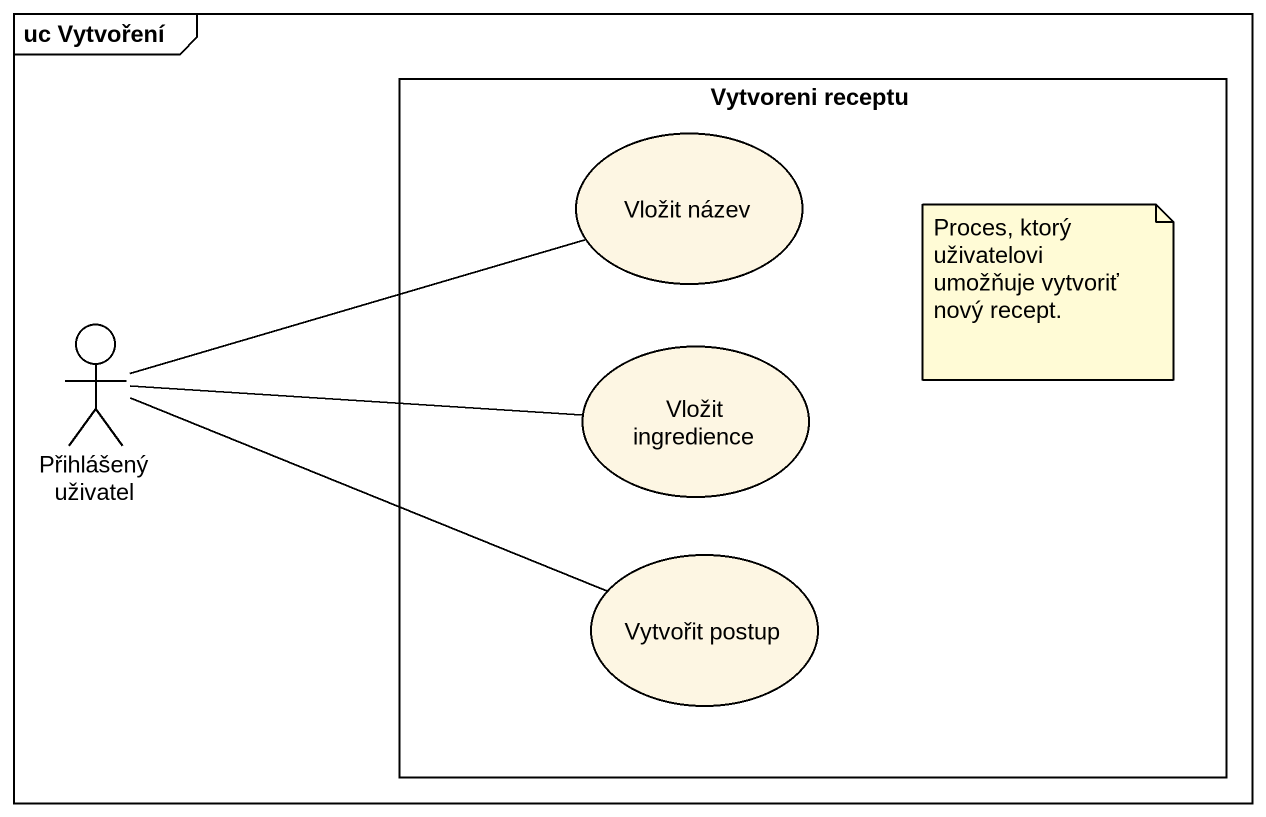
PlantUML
@startuml
mainframe uc Vytvoření
rectangle "Vytvoreni receptu" as Vytvoreni_receptu {
  usecase "Vložit název" as Vložit_název
  usecase "Vložit ingredience" as Vložit_ingredience
  usecase "Vytvořit postup" as Vytvořit_postup
}
actor "Přihlášený uživatel" as Přihlášený_uživatel
Přihlášený_uživatel -right- Vložit_název
Přihlášený_uživatel -right- Vložit_ingredience
Přihlášený_uživatel -right- Vytvořit_postup
note as N1
  Proces, ktorý uživatelovi umožňuje vytvoriť nový recept.
end note
@enduml
